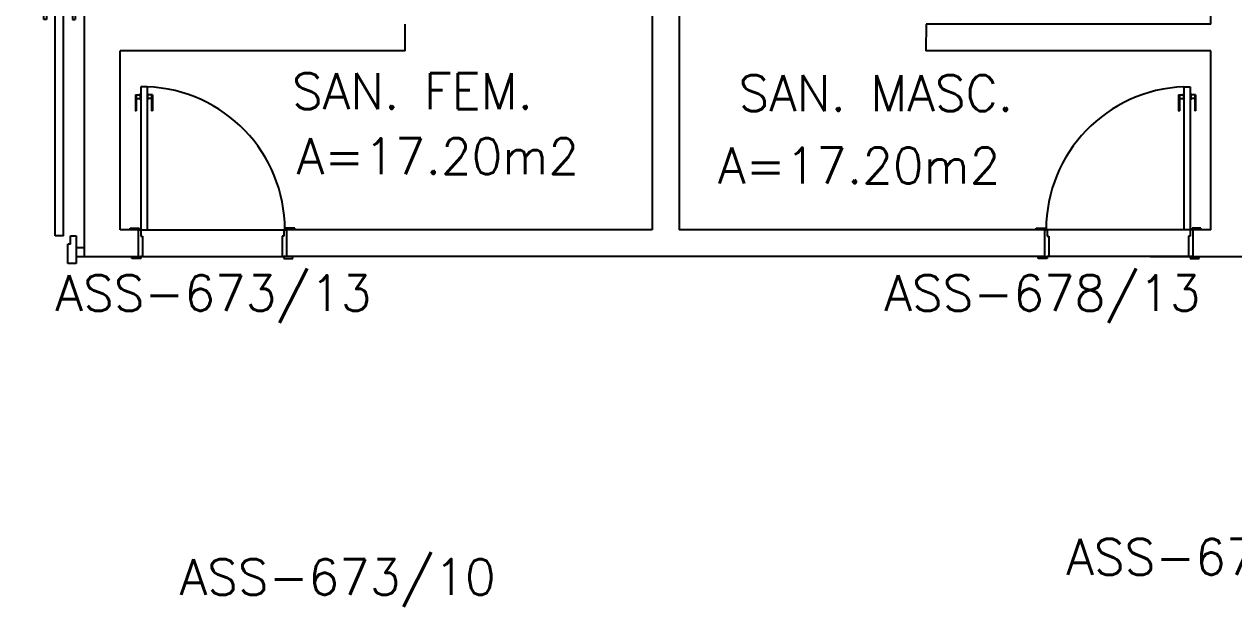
# Model space of a CAD drawing. Extents: x 0 to 244, y -71 to 76.
# Drawn here: x 203.64 to 210.39, y -45.71 to -42.45 of the extents above; entities that cross this region are included whole.
import ezdxf
from ezdxf.enums import TextEntityAlignment as Align

# ---------------------------------------------------------------- set-up
doc = ezdxf.new("R2010")
doc.units = 0
doc.header["$LTSCALE"] = 0.01
doc.header["$MEASUREMENT"] = 0
for name, color, linetype in [('ALV', 2, 'CONTINUOUS'), ('CARIMBO', 7, 'CONTINUOUS'), ('DIV', 2, 'CONTINUOUS'), ('PORTA', 2, 'CONTINUOUS'), ('TEXTO', 2, 'CONTINUOUS'), ('TEXTO-ENDEREÇO', 2, 'CONTINUOUS'), ('ÁREA', 2, 'CONTINUOUS')]:
    doc.layers.add(name, color=color, linetype=linetype)
doc.styles.add('UNB-100', font='simplex.shx', dxfattribs={"height": 0.2})
doc.styles.add('UNB-100-1', font='simplex.shx', dxfattribs={"height": 0.2})

# ---------------------------------------------------------------- blocks, each defined once
blk = doc.blocks.new('PDV2E-SSN')
at = {"layer": 'DIV'}
for p, q in [((0.0763, 0.0505), (0.0763, 0.9647)), ((0.1063, 0.9647), (0.0763, 0.9647)), ((0.1063, 0.0505), (0.1063, 0.9647)), ((0.0338, 0.9247), (0.0338, 0.8347)), ((0.0338, 0.9247), (0.0739, 0.9247)), ((0.1485, 0.9247), (0.1084, 0.9247)), ((0.1485, 0.9247), (0.1485, 0.8347)), ((0.0438, 0.9147), (0.0438, 0.8347)), ((0.0438, 0.9147), (0.0739, 0.9147)), ((0.1385, 0.9147), (0.1084, 0.9147)), ((0.1385, 0.9147), (0.1385, 0.8347)), ((0.0438, 0.8347), (0.034, 0.8347)), ((0.1385, 0.8347), (0.1483, 0.8347)), ((0.031, 0.05), (0.031, -0.05)), ((0.051, 0.05), (0.031, 0.05)), ((0.051, 0.0199), (0.051, 0.05)), ((0.0763, 0.0505), (0.1063, 0.0505)), ((0.9502, 0.0199), (0.9502, 0.05)), ((0.9502, 0.05), (0.9702, 0.05)), ((0.9702, 0.05), (0.9702, 0.0347)), ((0.051, 0.0199), (0.061, 0.0199)), ((0.061, -0.05), (0.061, 0.0199)), ((0.9502, 0.0199), (0.9402, 0.0199)), ((0.9402, -0.05), (0.9402, 0.0199)), ((0.9702, 0.035), (0.9702, -0.035)), ((0.9702, -0.035), (0.9702, -0.05)), ((0.031, -0.05), (0.061, -0.05)), ((0.9702, -0.05), (0.9402, -0.05))]:
    blk.add_line(p, q, dxfattribs=at)
at = {"layer": 'DIV', "color": 1}
blk.add_arc((0.0763, 0.1001), 0.8651, 356.6786, 90, dxfattribs=at)

msp = doc.modelspace()

# ---------------------------------------------------------------- linework, layer by layer
at = {"layer": 'ALV'}
for p, q in [((207.1443, -37.5568), (207.1443, -43.5965)), ((207.2943, -37.5568), (207.2943, -43.5965)), ((203.9723, -43.7468), (203.9723, -37.9568)), ((210.2652, -42.4465), (210.2652, -38.6564)), ((205.7641, -42.5965), (205.7641, -42.4465)), ((208.6749, -42.4465), (208.6736, -42.5965)), ((210.2652, -42.4465), (208.6749, -42.4465)), ((204.1723, -43.5965), (204.1723, -42.5965)), ((205.7641, -42.5965), (204.1723, -42.5965)), ((210.2652, -42.5965), (208.6736, -42.5965)), ((210.2652, -43.5968), (210.2652, -42.5965)), ((204.2722, -43.5965), (204.1723, -43.5965)), ((204.2722, -43.5965), (204.2722, -43.7465)), ((205.1022, -43.5965), (205.1022, -43.7465)), ((207.1443, -43.5965), (205.1022, -43.5965)), ((209.3352, -43.5965), (207.2943, -43.5965)), ((209.3352, -43.5965), (209.3352, -43.7465)), ((210.2652, -43.5968), (210.1652, -43.5968)), ((210.1652, -43.5968), (210.1652, -43.7436)), ((203.9723, -43.6968), (203.9259, -43.6968)), ((203.9723, -43.7468), (203.9259, -43.7468)), ((204.2722, -43.7468), (203.9723, -43.7468)), ((209.3352, -43.7465), (205.1022, -43.7465)), ((215.0955, -43.7468), (209.9273, -43.7468))]:
    msp.add_line(p, q, dxfattribs=at)
at = {"layer": 'CARIMBO', "color": 2}
for p, q in [((204.2573, -42.8415), (204.2573, -42.9315)), ((204.2573, -42.8415), (204.2843, -42.8415)), ((204.2573, -42.8415), (204.2573, -42.9315)), ((204.2573, -42.8415), (204.2843, -42.8415)), ((204.2623, -42.8415), (204.2623, -42.9315)), ((204.2623, -42.8415), (204.2623, -42.9315)), ((204.2843, -42.834), (204.2872, -42.834)), ((204.2843, -42.834), (204.2843, -42.869)), ((204.2843, -42.834), (204.2872, -42.834)), ((204.2843, -42.834), (204.2843, -42.869)), ((204.3253, -42.834), (204.3223, -42.834)), ((204.3253, -42.834), (204.3223, -42.834)), ((204.3253, -42.834), (204.3253, -42.869)), ((204.3253, -42.834), (204.3253, -42.869)), ((204.3523, -42.8415), (204.3253, -42.8415)), ((204.3523, -42.8415), (204.3253, -42.8415)), ((204.3473, -42.8415), (204.3473, -42.9315)), ((204.3473, -42.8415), (204.3473, -42.9315)), ((204.3523, -42.8415), (204.3523, -42.9315)), ((204.3523, -42.8415), (204.3523, -42.9315)), ((210.0852, -42.8415), (210.1122, -42.8415)), ((210.0852, -42.8415), (210.0852, -42.9315)), ((210.0852, -42.8415), (210.1122, -42.8415)), ((210.0852, -42.8415), (210.0852, -42.9315)), ((210.0902, -42.8415), (210.0902, -42.9315)), ((210.0902, -42.8415), (210.0902, -42.9315)), ((210.1122, -42.834), (210.1122, -42.869)), ((210.1122, -42.834), (210.1152, -42.834)), ((210.1122, -42.834), (210.1122, -42.869)), ((210.1122, -42.834), (210.1152, -42.834)), ((210.1532, -42.834), (210.1502, -42.834)), ((210.1532, -42.834), (210.1502, -42.834)), ((210.1532, -42.834), (210.1532, -42.869)), ((210.1532, -42.834), (210.1532, -42.869)), ((210.1802, -42.8415), (210.1532, -42.8415)), ((210.1802, -42.8415), (210.1532, -42.8415)), ((210.1752, -42.8415), (210.1752, -42.9315)), ((210.1752, -42.8415), (210.1752, -42.9315)), ((210.1802, -42.8415), (210.1802, -42.9315)), ((210.1802, -42.8415), (210.1802, -42.9315)), ((204.2623, -42.8615), (204.2843, -42.8615)), ((204.2623, -42.8615), (204.2843, -42.8615)), ((204.2843, -42.869), (204.2872, -42.869)), ((204.2843, -42.869), (204.2872, -42.869)), ((204.3253, -42.869), (204.3223, -42.869)), ((204.3253, -42.869), (204.3223, -42.869)), ((204.3473, -42.8615), (204.3253, -42.8615)), ((204.3473, -42.8615), (204.3253, -42.8615)), ((210.0902, -42.8615), (210.1122, -42.8615)), ((210.0902, -42.8615), (210.1122, -42.8615)), ((210.1122, -42.869), (210.1152, -42.869)), ((210.1122, -42.869), (210.1152, -42.869)), ((210.1532, -42.869), (210.1502, -42.869)), ((210.1532, -42.869), (210.1502, -42.869)), ((210.1752, -42.8615), (210.1532, -42.8615)), ((210.1752, -42.8615), (210.1532, -42.8615)), ((204.2573, -42.9315), (204.2623, -42.9315)), ((204.2573, -42.9315), (204.2623, -42.9315)), ((204.3523, -42.9315), (204.3473, -42.9315)), ((204.3523, -42.9315), (204.3473, -42.9315)), ((210.0852, -42.9315), (210.0902, -42.9315)), ((210.0852, -42.9315), (210.0902, -42.9315)), ((210.1802, -42.9315), (210.1752, -42.9315)), ((210.1802, -42.9315), (210.1752, -42.9315))]:
    msp.add_line(p, q, dxfattribs=at)
at = {"layer": 'PORTA'}
for p, q in [((204.2872, -42.7965), (204.2872, -43.5965)), ((204.3223, -42.7965), (204.2872, -42.7965)), ((204.3223, -42.7965), (204.3223, -43.5965)), ((210.1152, -42.7965), (210.1152, -43.5965)), ((210.1152, -42.7965), (210.1502, -42.7965)), ((210.1502, -42.7965), (210.1502, -43.5965)), ((204.2273, -43.5965), (204.2273, -43.5865)), ((204.2273, -43.5865), (204.2773, -43.5865)), ((204.2773, -43.5865), (204.2773, -43.5965)), ((205.1473, -43.5865), (205.0973, -43.5865)), ((205.0973, -43.5865), (205.0973, -43.5965)), ((205.1473, -43.5965), (205.1473, -43.5865)), ((209.2902, -43.5965), (209.2902, -43.5865)), ((209.2902, -43.5865), (209.3402, -43.5865)), ((209.3402, -43.5865), (209.3402, -43.5965)), ((210.2102, -43.5865), (210.1602, -43.5865)), ((210.1602, -43.5865), (210.1602, -43.5965)), ((210.2102, -43.5965), (210.2102, -43.5865)), ((204.2722, -43.5965), (204.2773, -43.5965)), ((204.2773, -43.5965), (204.2872, -43.5965)), ((204.2872, -43.5965), (204.3223, -43.5965)), ((204.2872, -43.5965), (204.2872, -43.6315)), ((204.2872, -43.6315), (204.2972, -43.6315)), ((204.2972, -43.6315), (204.2972, -43.7465)), ((205.0772, -43.6315), (205.0772, -43.7465)), ((205.0872, -43.6315), (205.0772, -43.6315)), ((205.0973, -43.5965), (205.0872, -43.5965)), ((205.0872, -43.5965), (205.0872, -43.6315)), ((205.1022, -43.5965), (205.0973, -43.5965)), ((209.3352, -43.5965), (209.3402, -43.5965)), ((209.3402, -43.5965), (209.3502, -43.5965)), ((209.3502, -43.5965), (209.3502, -43.6315)), ((209.3502, -43.6315), (209.3602, -43.6315)), ((209.3602, -43.6315), (209.3602, -43.7465)), ((210.1502, -43.5965), (210.1152, -43.5965)), ((210.1502, -43.6315), (210.1402, -43.6315)), ((210.1402, -43.6315), (210.1402, -43.7465)), ((210.1602, -43.5965), (210.1502, -43.5965)), ((210.1502, -43.5965), (210.1502, -43.6315)), ((210.1652, -43.5965), (210.1602, -43.5965)), ((204.2372, -43.7565), (204.2372, -43.7465)), ((204.2872, -43.7565), (204.2372, -43.7565)), ((204.2722, -43.7465), (204.2872, -43.7465)), ((204.2972, -43.7465), (204.2872, -43.7465)), ((204.2872, -43.7465), (204.2872, -43.7565)), ((205.0772, -43.7465), (205.0872, -43.7465)), ((205.0872, -43.7465), (205.0872, -43.7565)), ((205.1022, -43.7465), (205.0872, -43.7465)), ((205.0872, -43.7565), (205.1372, -43.7565)), ((205.1372, -43.7565), (205.1372, -43.7465)), ((209.3002, -43.7565), (209.3002, -43.7465)), ((209.3502, -43.7565), (209.3002, -43.7565)), ((209.3352, -43.7465), (209.3502, -43.7465)), ((209.3602, -43.7465), (209.3502, -43.7465)), ((209.3502, -43.7465), (209.3502, -43.7565)), ((210.1402, -43.7465), (210.1502, -43.7465)), ((210.1652, -43.7465), (210.1502, -43.7465)), ((210.1502, -43.7465), (210.1502, -43.7565)), ((210.1502, -43.7565), (210.2002, -43.7565)), ((210.2002, -43.7565), (210.2002, -43.7465))]:
    msp.add_line(p, q, dxfattribs=at)
at = {"layer": 'PORTA', "color": 1}
for p, q in [((204.3223, -43.5965), (205.0973, -43.5965)), ((210.1152, -43.5965), (209.3402, -43.5965)), ((204.2972, -43.7465), (205.0772, -43.7465)), ((210.1402, -43.7465), (209.3602, -43.7465))]:
    msp.add_line(p, q, dxfattribs=at)
for centre, start, end in [((204.2923, -43.5965), 359.99994, 87.85083), ((210.1452, -43.5965), 92.14904, 179.99994)]:
    msp.add_arc(centre, 0.8, start, end, dxfattribs=at)

# ---------------------------------------------------------------- block references
at = {"layer": 'DIV', "xscale": -1.543751605366101, "yscale": 1.543751605366101, "zscale": 1.543751605366101}
msp.add_blockref('PDV2E-SSN', (203.9737, -43.7083), dxfattribs=at)

# ---------------------------------------------------------------- texts
at = {"layer": 'TEXTO', "linetype": 'Continuous', "style": 'UNB-100'}
for s, p in [('SAN. FEM.', (205.1321, -42.9211)), ('SAN. MASC.', (207.6268, -42.9322))]:
    msp.add_text(s, height=0.2, dxfattribs=at).set_placement(p)
at = {"layer": 'TEXTO-ENDEREÇO', "style": 'UNB-100-1'}
for s, p in [('ASS-673/13', (203.8106, -44.0506)), ('ASS-678/13', (208.4418, -44.0506)), ('ASS-679/11', (209.4582, -45.5255)), ('ASS-673/10', (204.5042, -45.6383))]:
    msp.add_text(s, height=0.2, dxfattribs=at).set_placement(p)
at = {"layer": 'ÁREA', "style": 'UNB-100'}
for p in [(205.9468, -43.2847), (208.3006, -43.3369)]:
    msp.add_text('A=17.20m2', height=0.2, dxfattribs=at).set_placement(p, align=Align.CENTER)

doc.saveas('drawing.dxf')
